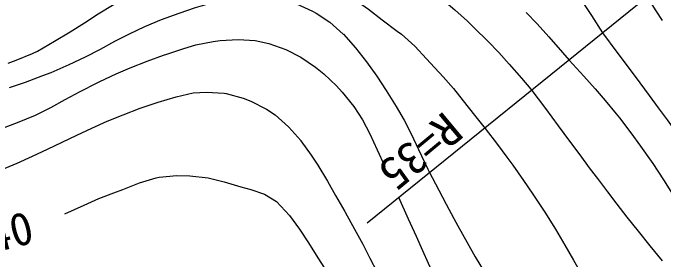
# Model space of a CAD drawing. Units: millimetres, scale not verified. Extents: x 40000 to 680000, y 20000 to 380000.
# Drawn here: x 337634 to 373758, y 308943 to 322639 of the extents above; entities that cross this region are included whole.
import ezdxf
from ezdxf.enums import TextEntityAlignment as Align

# ---------------------------------------------------------------- set-up
doc = ezdxf.new("R2010")
doc.units = ezdxf.units.MM
doc.header["$LTSCALE"] = 1000
doc.linetypes.add('CHAIN', pattern=[18.5, 12, -1.5, 3.5, -1.5])
for name, color, linetype, lineweight in [('M-BGD', 7, 'Continuous', 25), ('M-BMK', 2, 'CHAIN', 13), ('M-BMK-SRVR', 3, 'Continuous', 25)]:
    doc.layers.add(name, color=color, linetype=linetype, lineweight=lineweight)
doc.styles.add('ＭＳ ゴシック', font='')
doc.styles.get('ＭＳ ゴシック').set_extended_font_data('MS Gothic')

msp = doc.modelspace()

# ---------------------------------------------------------------- linework, layer by layer
at = {"layer": 'M-BGD'}
for points in [[(352705, 328055), (353756, 327772), (354597, 327497), (354907, 327378), (355814, 326993), (356431, 326701), (357318, 326257), (358039, 325854), (358879, 325334), (359479, 324923), (360315, 324343), (361068, 323777), (361426, 323483), (362197, 322814), (362884, 322177), (363289, 321790), (364026, 321067), (364626, 320440), (365209, 319793), (365893, 319009), (366421, 318403)], [(337360, 319854), (337804, 320012), (338711, 320375), (338989, 320520), (339948, 321069), (340807, 321590), (341603, 322091), (342374, 322583), (343157, 323074), (343990, 323576), (344909, 324098), (345339, 324330), (346239, 324704), (346535, 324807), (347414, 325089), (348040, 325260)], [(350632, 325400), (351712, 325383), (352587, 325285), (353044, 325177), (353983, 324870), (354060, 324838), (355042, 324382), (355889, 323905), (356654, 323398), (357391, 322854), (358153, 322265), (358993, 321623), (359225, 321451), (359975, 320789), (360610, 320083), (360833, 319843), (361538, 319085), (362110, 318427), (362657, 317757), (363286, 316959), (363881, 316202)], [(337438, 318488), (338325, 318794), (339286, 319153), (339751, 319335), (340761, 319764), (341665, 320198), (342501, 320633), (343303, 321063), (344110, 321485), (344957, 321893), (345881, 322285), (346863, 322637), (347776, 322935), (348679, 323195), (349149, 323314)], [(352451, 323399), (353383, 323145), (354277, 322749), (354483, 322637), (355245, 322129), (355990, 321469), (356007, 321451), (356668, 320704), (357277, 319927), (357861, 319120), (358378, 318319), (358930, 317434), (359365, 316667), (359755, 315904), (360174, 315034), (360694, 313944), (360749, 313831)], [(372856, 323568), (373361, 322760), (373703, 322213)], [(369271, 323270), (369783, 322499), (370401, 321536)], [(366160, 322667), (366760, 322029), (367409, 321303), (368165, 320438), (368538, 320012)], [(370401, 321536), (371199, 320465), (371878, 319552), (372468, 318758), (372997, 318042), (373495, 317364), (373991, 316684), (374515, 315960), (375095, 315152), (375524, 314553), (376152, 313645), (376705, 312799), (377212, 311999), (377702, 311226), (378204, 310462), (378747, 309689), (379362, 308890)], [(336954, 316195), (337889, 316541), (338881, 316955), (339737, 317379), (340538, 317816), (341367, 318273), (342307, 318753), (342461, 318827), (343362, 319245), (344154, 319589), (345089, 319963), (346002, 320287), (346186, 320351), (347120, 320668), (347795, 320859), (348752, 321060), (349149, 321113), (350142, 321172), (351097, 321113), (351859, 320943), (352790, 320605), (353637, 320181), (354443, 319623), (354907, 319250), (355613, 318577), (355923, 318234), (356579, 317437), (357062, 316696), (357461, 315921), (357868, 315023), (358293, 314085)], [(368538, 320012), (369361, 319114), (369988, 318420), (370543, 317776), (371148, 317029), (371332, 316795), (371969, 315969), (372516, 315225), (373096, 314397), (373195, 314255), (373788, 313359), (374288, 312554), (374763, 311767), (375282, 310929), (375650, 310360), (376241, 309471), (376770, 308696)], [(366421, 318403), (367225, 317314), (367931, 316356), (368559, 315505), (369128, 314736), (369657, 314026), (370165, 313349), (370671, 312682), (371196, 312001), (371757, 311281), (372375, 310499), (373025, 309683), (373706, 308835)], [(336981, 313906), (337867, 314288), (338718, 314675), (339547, 315065), (340364, 315456), (341183, 315845), (342014, 316230), (342871, 316608), (343764, 316977), (344706, 317334), (345709, 317678), (346694, 317980), (347656, 318191), (348387, 318234), (349369, 318170), (349488, 318149), (350430, 317894), (350843, 317726), (351718, 317285), (352197, 316964), (352940, 316306), (352959, 316287), (353622, 315544), (353637, 315525), (354214, 314727), (354568, 314170), (355104, 313280), (355565, 312480), (356072, 311582), (356092, 311545), (356619, 310599), (357070, 309766), (357471, 308999), (357849, 308249)], [(363881, 316202), (364565, 315314), (365078, 314622), (365405, 314170), (366008, 313319), (366527, 312554), (367077, 311710), (367183, 311545), (367776, 310599), (368304, 309713), (368786, 308871), (369238, 308059), (369680, 307260), (370129, 306458), (370603, 305639), (371120, 304786), (371697, 303884), (372009, 303417), (372543, 302628), (373083, 301857), (373364, 301470)], [(340513, 311461), (341591, 311947), (342406, 312303), (343233, 312632), (343731, 312815), (344667, 313176), (345589, 313457), (345763, 313493), (346739, 313595), (347456, 313577), (348486, 313465), (349378, 313249), (350299, 312970), (350843, 312815), (351605, 312561), (352282, 312138), (353003, 311361), (353565, 310611), (354059, 309842), (354577, 309009), (354951, 308438)], [(360749, 313831), (361292, 312774), (361701, 311990), (362125, 311206), (362357, 310783), (362867, 309871), (363326, 309070), (363835, 308208), (363966, 307989), (364518, 307081), (365002, 306313), (365464, 305607), (365954, 304885), (366518, 304069), (367203, 303080), (367437, 302740)], [(359055, 312392), (359602, 311176), (360035, 310211), (360392, 309417), (360708, 308714), (361020, 308021), (361363, 307258), (361773, 306346), (362286, 305203), (362442, 304857)]]:
    msp.add_lwpolyline(points, dxfattribs=at)
at = {"layer": 'M-BMK'}
msp.add_open_spline([(352956, 340500), (356424, 340056), (357676, 339813), (360557, 338847), (364260, 337605), (366181, 336385), (369392, 334161), (371747, 332529), (372989, 331462), (374950, 329373), (376150, 328095), (376572, 327169), (377682, 325812), (378882, 324345), (379418, 323767), (380770, 322325)], degree=3, knots=[0, 0, 0, 0, 1, 1, 1, 2, 2, 2, 3, 3, 3, 4, 4, 4, 5, 5, 5, 5], dxfattribs=at)
at = {"layer": 'M-BMK-SRVR'}
msp.add_line((396002, 342294), (357324, 310943), dxfattribs=at)

# ---------------------------------------------------------------- texts
at = {"layer": 'M-BGD', "style": 'ＭＳ ゴシック'}
msp.add_text('340', height=1833, rotation=14.516, dxfattribs=at).set_placement((337243, 308885), align=Align.BOTTOM_CENTER)
at = {"layer": 'M-BMK-SRVR', "style": 'ＭＳ ゴシック'}
msp.add_text('R=35', height=1833, rotation=219.816, dxfattribs=at).set_placement((359344, 316047), align=Align.BOTTOM_CENTER)

doc.saveas('drawing.dxf')
